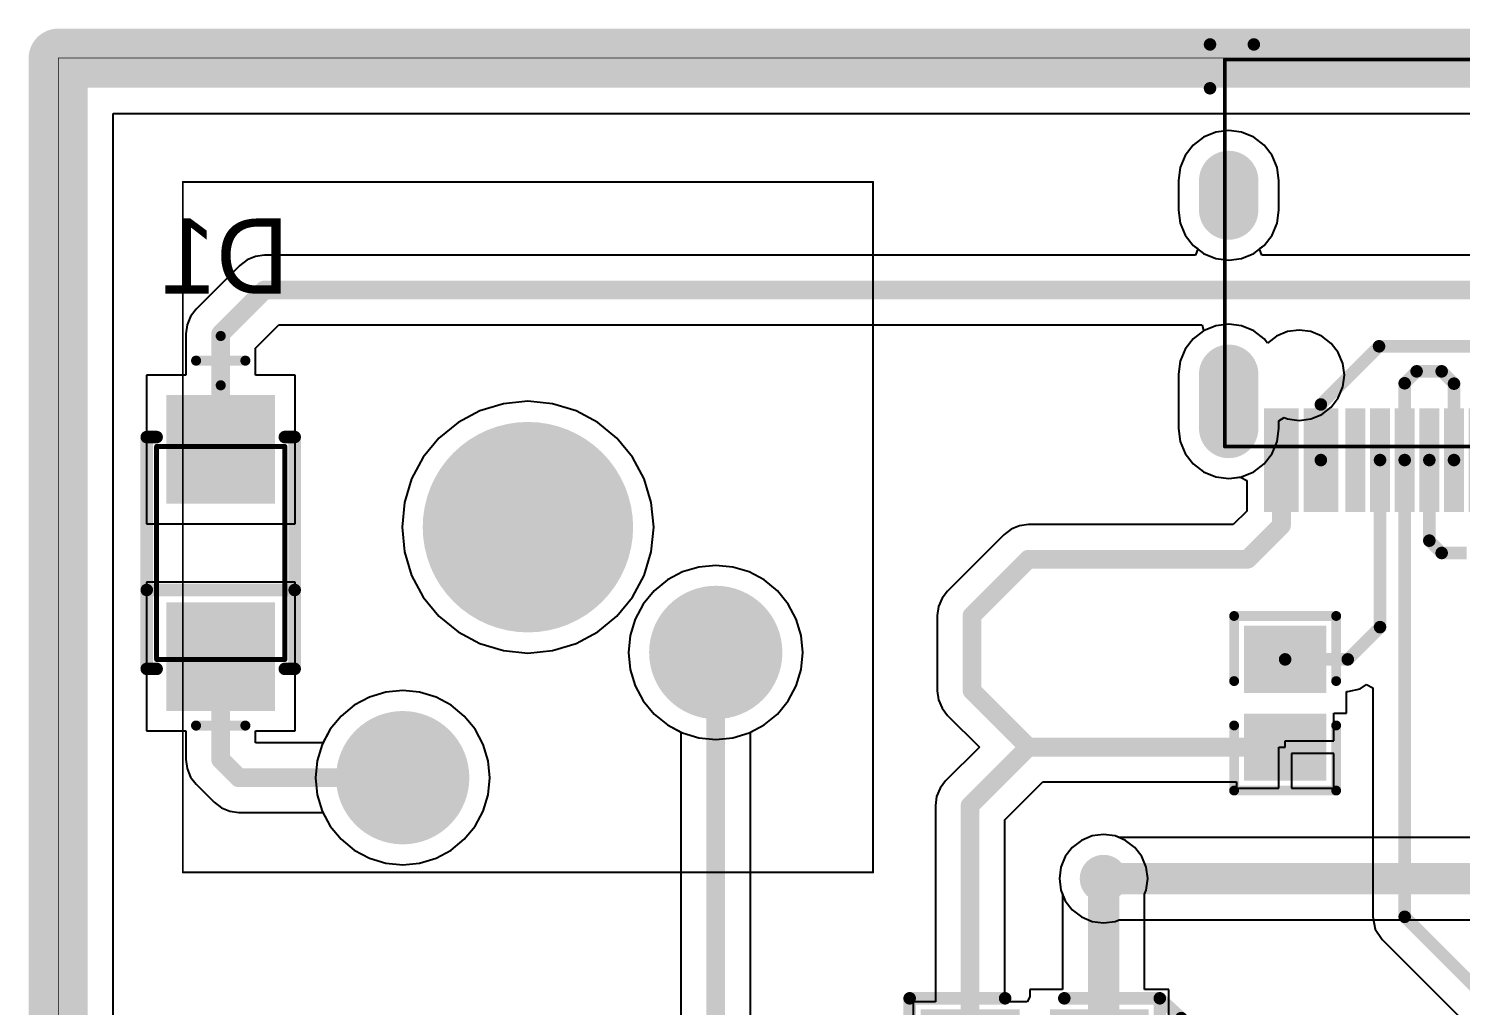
# Model space of a CAD drawing. Header units: millimetres. Extents: x 25 to 374, y 23 to 150.
# Drawn here: x 24.9 to 53.93, y 130.09 to 149.9 of the extents above; entities that cross this region are included whole.
import ezdxf

# ---------------------------------------------------------------- set-up
doc = ezdxf.new("R2010")
doc.units = ezdxf.units.MM
for name, color, linetype in [('BottomLayer', 5, 'Continuous'), ('BottomOverlay', 54, 'Continuous'), ('BottomPaste', 16, 'Continuous'), ('BottomSolder', 6, 'Continuous'), ('KeepOutLayer', 6, 'Continuous'), ('Mechanical1', 6, 'Continuous'), ('Mechanical13', 56, 'Continuous'), ('Mechanical15', 56, 'Continuous'), ('MultiLayer', 9, 'Continuous'), ('PadHoleLayer', 156, 'Continuous'), ('TopLayer', 1, 'Continuous'), ('TopSolder', 216, 'Continuous'), ('ViaHoleLayer', 16, 'Continuous')]:
    doc.layers.add(name, color=color, linetype=linetype)

# ---------------------------------------------------------------- blocks, each defined once
blk = doc.blocks.new('0805_R_B_5')
at = {"layer": 'BottomLayer'}
for points in [[(-1.47, -0.735), (-0.31, -0.735), (-1.47, 0.735), (-0.31, 0.735)], [(0.31, -0.735), (1.47, -0.735), (0.31, 0.735), (1.47, 0.735)]]:
    blk.add_solid(points, dxfattribs=at)
at = {"layer": 'BottomOverlay', "const_width": 0.2}
for points in [[(-1.77, 1.035), (-1.77, -1.035)], [(-1.77, 1.035), (-0.45, 1.035)], [(0.45, 1.035), (1.77, 1.035)], [(1.77, 1.035), (1.77, -1.035)], [(-1.77, -1.035), (-0.45, -1.035)], [(0.45, -1.035), (1.77, -1.035)]]:
    blk.add_lwpolyline(points, dxfattribs=at)
at = {"layer": 'BottomOverlay', "const_width": 0.1}
for points in [[(-1.82, 1.035, 1), (-1.72, 1.035, 1)], [(-1.82, 1.035, 1), (-1.72, 1.035, 1)], [(-0.5, 1.035, 1), (-0.4, 1.035, 1)], [(0.4, 1.035, 1), (0.5, 1.035, 1)], [(1.72, 1.035, 1), (1.82, 1.035, 1)], [(1.72, 1.035, 1), (1.82, 1.035, 1)], [(-1.82, -1.035, 1), (-1.72, -1.035, 1)], [(-1.82, -1.035, 1), (-1.72, -1.035, 1)], [(-0.5, -1.035, 1), (-0.4, -1.035, 1)], [(0.4, -1.035, 1), (0.5, -1.035, 1)], [(1.72, -1.035, 1), (1.82, -1.035, 1)], [(1.72, -1.035, 1), (1.82, -1.035, 1)]]:
    blk.add_lwpolyline(points, format="xyb", close=True, dxfattribs=at)
at = {"layer": 'BottomPaste'}
for points in [[(-1.47, -0.735), (-0.31, -0.735), (-1.47, 0.735), (-0.31, 0.735)], [(0.31, -0.735), (1.47, -0.735), (0.31, 0.735), (1.47, 0.735)]]:
    blk.add_solid(points, dxfattribs=at)
at = {"layer": 'BottomSolder'}
for points in [[(-1.572, -0.837), (-0.208, -0.837), (-1.572, 0.837), (-0.208, 0.837)], [(0.208, -0.837), (1.572, -0.837), (0.208, 0.837), (1.572, 0.837)]]:
    blk.add_solid(points, dxfattribs=at)
blk = doc.blocks.new('USB_T____C_16P___B_14')
at = {"layer": 'BottomLayer', "const_width": 1}
for points in [[(-4.32, 5.395), (-4.32, 4.795)], [(4.32, 5.395), (4.32, 4.795)], [(-4.32, 1.465), (-4.32, 0.365)], [(4.32, 1.465), (4.32, 0.365)]]:
    blk.add_lwpolyline(points, dxfattribs=at)
at = {"layer": 'BottomLayer', "const_width": 0.5}
for points in [[(-4.57, 5.395, 1), (-4.07, 5.395, 1)], [(4.07, 5.395, 1), (4.57, 5.395, 1)], [(-4.57, 4.795, 1), (-4.07, 4.795, 1)], [(4.07, 4.795, 1), (4.57, 4.795, 1)], [(-4.57, 1.465, 1), (-4.07, 1.465, 1)], [(4.07, 1.465, 1), (4.57, 1.465, 1)], [(-4.57, 0.365, 1), (-4.07, 0.365, 1)], [(4.07, 0.365, 1), (4.57, 0.365, 1)]]:
    blk.add_lwpolyline(points, format="xyb", close=True, dxfattribs=at)
at = {"layer": 'BottomLayer'}
for points in [[(-3.55, -1.275), (-2.95, -1.275), (-3.55, 0.725), (-2.95, 0.725)], [(-2.75, -1.275), (-2.15, -1.275), (-2.75, 0.725), (-2.15, 0.725)], [(-1.9, -1.275), (-1.6, -1.275), (-1.9, 0.725), (-1.6, 0.725)], [(-1.4, -1.275), (-1.1, -1.275), (-1.4, 0.725), (-1.1, 0.725)], [(-0.9, -1.275), (-0.6, -1.275), (-0.9, 0.725), (-0.6, 0.725)], [(-0.4, -1.275), (-0.1, -1.275), (-0.4, 0.725), (-0.1, 0.725)], [(0.1, -1.275), (0.4, -1.275), (0.1, 0.725), (0.4, 0.725)], [(0.6, -1.275), (0.9, -1.275), (0.6, 0.725), (0.9, 0.725)], [(1.1, -1.275), (1.4, -1.275), (1.1, 0.725), (1.4, 0.725)], [(1.6, -1.275), (1.9, -1.275), (1.6, 0.725), (1.9, 0.725)], [(2.15, -1.275), (2.75, -1.275), (2.15, 0.725), (2.75, 0.725)], [(2.95, -1.275), (3.55, -1.275), (2.95, 0.725), (3.55, 0.725)]]:
    blk.add_solid(points, dxfattribs=at)
at = {"layer": 'BottomOverlay', "const_width": 0.254}
for points in [[(-4.699, 8.153), (-3.81, 8.153)], [(-4.699, 7.264), (-4.699, 8.153)], [(3.81, 8.153), (4.699, 8.153)], [(4.699, 7.264), (4.699, 8.153)]]:
    blk.add_lwpolyline(points, dxfattribs=at)
at = {"layer": 'BottomOverlay', "const_width": 0.127}
for points in [[(-4.762, 8.153, 1), (-4.636, 8.153, 1)], [(-4.762, 8.153, 1), (-4.636, 8.153, 1)], [(-3.873, 8.153, 1), (-3.747, 8.153, 1)], [(3.747, 8.153, 1), (3.873, 8.153, 1)], [(4.636, 8.153, 1), (4.762, 8.153, 1)], [(4.636, 8.153, 1), (4.762, 8.153, 1)], [(-4.762, 7.264, 1), (-4.636, 7.264, 1)], [(4.636, 7.264, 1), (4.762, 7.264, 1)]]:
    blk.add_lwpolyline(points, format="xyb", close=True, dxfattribs=at)
at = {"layer": 'BottomPaste'}
for points in [[(-3.55, -1.275), (-2.95, -1.275), (-3.55, 0.725), (-2.95, 0.725)], [(-2.75, -1.275), (-2.15, -1.275), (-2.75, 0.725), (-2.15, 0.725)], [(-1.9, -1.275), (-1.6, -1.275), (-1.9, 0.725), (-1.6, 0.725)], [(-1.4, -1.275), (-1.1, -1.275), (-1.4, 0.725), (-1.1, 0.725)], [(-0.9, -1.275), (-0.6, -1.275), (-0.9, 0.725), (-0.6, 0.725)], [(-0.4, -1.275), (-0.1, -1.275), (-0.4, 0.725), (-0.1, 0.725)], [(0.1, -1.275), (0.4, -1.275), (0.1, 0.725), (0.4, 0.725)], [(0.6, -1.275), (0.9, -1.275), (0.6, 0.725), (0.9, 0.725)], [(1.1, -1.275), (1.4, -1.275), (1.1, 0.725), (1.4, 0.725)], [(1.6, -1.275), (1.9, -1.275), (1.6, 0.725), (1.9, 0.725)], [(2.15, -1.275), (2.75, -1.275), (2.15, 0.725), (2.75, 0.725)], [(2.95, -1.275), (3.55, -1.275), (2.95, 0.725), (3.55, 0.725)]]:
    blk.add_solid(points, dxfattribs=at)
at = {"layer": 'BottomSolder', "const_width": 1.203}
for points in [[(-4.32, 5.395), (-4.32, 4.795)], [(4.32, 5.395), (4.32, 4.795)], [(-4.32, 1.465), (-4.32, 0.365)], [(4.32, 1.465), (4.32, 0.365)]]:
    blk.add_lwpolyline(points, dxfattribs=at)
at = {"layer": 'BottomSolder', "const_width": 0.602}
for points in [[(-4.621, 5.395, 1), (-4.019, 5.395, 1)], [(4.019, 5.395, 1), (4.621, 5.395, 1)], [(-4.621, 4.795, 1), (-4.019, 4.795, 1)], [(4.019, 4.795, 1), (4.621, 4.795, 1)], [(-4.621, 1.465, 1), (-4.019, 1.465, 1)], [(4.019, 1.465, 1), (4.621, 1.465, 1)], [(-4.621, 0.365, 1), (-4.019, 0.365, 1)], [(4.019, 0.365, 1), (4.621, 0.365, 1)]]:
    blk.add_lwpolyline(points, format="xyb", close=True, dxfattribs=at)
at = {"layer": 'BottomSolder'}
for points in [[(-3.601, -1.326), (-2.899, -1.326), (-3.601, 0.776), (-2.899, 0.776)], [(-2.801, -1.326), (-2.099, -1.326), (-2.801, 0.776), (-2.099, 0.776)], [(-1.951, -1.326), (-1.549, -1.326), (-1.951, 0.776), (-1.549, 0.776)], [(-1.451, -1.326), (-1.049, -1.326), (-1.451, 0.776), (-1.049, 0.776)], [(-0.951, -1.326), (-0.549, -1.326), (-0.951, 0.776), (-0.549, 0.776)], [(-0.451, -1.326), (-0.049, -1.326), (-0.451, 0.776), (-0.049, 0.776)], [(0.049, -1.326), (0.451, -1.326), (0.049, 0.776), (0.451, 0.776)], [(0.549, -1.326), (0.951, -1.326), (0.549, 0.776), (0.951, 0.776)], [(1.049, -1.326), (1.451, -1.326), (1.049, 0.776), (1.451, 0.776)], [(1.549, -1.326), (1.951, -1.326), (1.549, 0.776), (1.951, 0.776)], [(2.099, -1.326), (2.801, -1.326), (2.099, 0.776), (2.801, 0.776)], [(2.899, -1.326), (3.601, -1.326), (2.899, 0.776), (3.601, 0.776)]]:
    blk.add_solid(points, dxfattribs=at)
at = {"layer": 'Mechanical1', "const_width": 0.0762}
for points in [[(-4.4, 7.846), (4.4, 7.846)], [(-4.4, 0), (-4.4, 7.846)], [(4.4, 0), (4.4, 7.846)], [(-4.4, 0), (4.4, 0)]]:
    blk.add_lwpolyline(points, dxfattribs=at)
at = {"layer": 'Mechanical1', "const_width": 0.0381}
for points in [[(-4.419, 7.846, 1), (-4.381, 7.846, 1)], [(-4.419, 7.846, 1), (-4.381, 7.846, 1)], [(4.381, 7.846, 1), (4.419, 7.846, 1)], [(4.381, 7.846, 1), (4.419, 7.846, 1)], [(-4.419, 0, 1), (-4.381, 0, 1)], [(-4.419, 0, 1), (-4.381, 0, 1)], [(4.381, 0, 1), (4.419, 0, 1)], [(4.381, 0, 1), (4.419, 0, 1)]]:
    blk.add_lwpolyline(points, format="xyb", close=True, dxfattribs=at)
at = {"layer": 'MultiLayer', "const_width": 1}
for points in [[(-4.32, 5.395), (-4.32, 4.795)], [(4.32, 5.395), (4.32, 4.795)], [(-4.32, 1.465), (-4.32, 0.365)], [(4.32, 1.465), (4.32, 0.365)]]:
    blk.add_lwpolyline(points, dxfattribs=at)
at = {"layer": 'MultiLayer', "const_width": 0.5}
for points in [[(-4.57, 5.395, 1), (-4.07, 5.395, 1)], [(4.07, 5.395, 1), (4.57, 5.395, 1)], [(-4.57, 4.795, 1), (-4.07, 4.795, 1)], [(4.07, 4.795, 1), (4.57, 4.795, 1)], [(-4.57, 1.465, 1), (-4.07, 1.465, 1)], [(4.07, 1.465, 1), (4.57, 1.465, 1)], [(-4.57, 0.365, 1), (-4.07, 0.365, 1)], [(4.07, 0.365, 1), (4.57, 0.365, 1)]]:
    blk.add_lwpolyline(points, format="xyb", close=True, dxfattribs=at)
at = {"layer": 'PadHoleLayer', "const_width": 0.15}
for points in [[(-4.095, 5.32), (-4.095, 4.87, -1), (-4.545, 4.87), (-4.545, 5.32, -1)], [(4.545, 5.32), (4.545, 4.87, -1), (4.095, 4.87), (4.095, 5.32, -1)], [(-4.095, 1.39), (-4.095, 0.44, -1), (-4.545, 0.44), (-4.545, 1.39, -1)], [(4.545, 1.39), (4.545, 0.44, -1), (4.095, 0.44), (4.095, 1.39, -1)]]:
    blk.add_lwpolyline(points, format="xyb", close=True, dxfattribs=at)
at = {"layer": 'TopLayer', "const_width": 1}
for points in [[(-4.32, 5.395), (-4.32, 4.795)], [(4.32, 5.395), (4.32, 4.795)], [(-4.32, 1.465), (-4.32, 0.365)], [(4.32, 1.465), (4.32, 0.365)]]:
    blk.add_lwpolyline(points, dxfattribs=at)
at = {"layer": 'TopLayer', "const_width": 0.5}
for points in [[(-4.57, 5.395, 1), (-4.07, 5.395, 1)], [(4.07, 5.395, 1), (4.57, 5.395, 1)], [(-4.57, 4.795, 1), (-4.07, 4.795, 1)], [(4.07, 4.795, 1), (4.57, 4.795, 1)], [(-4.57, 1.465, 1), (-4.07, 1.465, 1)], [(4.07, 1.465, 1), (4.57, 1.465, 1)], [(-4.57, 0.365, 1), (-4.07, 0.365, 1)], [(4.07, 0.365, 1), (4.57, 0.365, 1)]]:
    blk.add_lwpolyline(points, format="xyb", close=True, dxfattribs=at)
at = {"layer": 'TopSolder', "const_width": 1.203}
for points in [[(-4.32, 5.395), (-4.32, 4.795)], [(4.32, 5.395), (4.32, 4.795)], [(-4.32, 1.465), (-4.32, 0.365)], [(4.32, 1.465), (4.32, 0.365)]]:
    blk.add_lwpolyline(points, dxfattribs=at)
at = {"layer": 'TopSolder', "const_width": 0.602}
for points in [[(-4.621, 5.395, 1), (-4.019, 5.395, 1)], [(4.019, 5.395, 1), (4.621, 5.395, 1)], [(-4.621, 4.795, 1), (-4.019, 4.795, 1)], [(4.019, 4.795, 1), (4.621, 4.795, 1)], [(-4.621, 1.465, 1), (-4.019, 1.465, 1)], [(4.019, 1.465, 1), (4.621, 1.465, 1)], [(-4.621, 0.365, 1), (-4.019, 0.365, 1)], [(4.019, 0.365, 1), (4.621, 0.365, 1)]]:
    blk.add_lwpolyline(points, format="xyb", close=True, dxfattribs=at)
blk = doc.blocks.new('CASE_A_3216_B_28')
at = {"layer": 'BottomLayer'}
for points in [[(-0.41, 0.675), (-2.21, 0.675), (-0.41, -0.675), (-2.21, -0.675)], [(2.21, 0.675), (0.41, 0.675), (2.21, -0.675), (0.41, -0.675)]]:
    blk.add_solid(points, dxfattribs=at)
at = {"layer": 'BottomOverlay', "const_width": 0.254}
for points in [[(-2.537, -1.002), (-2.537, 1.002)], [(-2.537, 1.002), (-0.6, 1.002)], [(0.6, 1.002), (2.537, 1.002)], [(2.537, -1.002), (2.537, 1.002)], [(2.537, 1.002), (2.973, 0.6)], [(2.973, -0.6), (2.973, 0.6)], [(2.537, -1.002), (2.973, -0.6)], [(-2.537, -1.002), (-0.6, -1.002)], [(0.6, -1.002), (2.537, -1.002)]]:
    blk.add_lwpolyline(points, dxfattribs=at)
at = {"layer": 'BottomOverlay', "const_width": 0.127}
for points in [[(-2.6, 1.002, 1), (-2.473, 1.002, 1)], [(-2.6, 1.002, 1), (-2.473, 1.002, 1)], [(-0.663, 1.002, 1), (-0.536, 1.002, 1)], [(0.537, 1.002, 1), (0.664, 1.002, 1)], [(2.474, 1.002, 1), (2.601, 1.002, 1)], [(2.474, 1.002, 1), (2.601, 1.002, 1)], [(2.474, 1.002, 1), (2.601, 1.002, 1)], [(2.91, 0.6, 1), (3.037, 0.6, 1)], [(2.91, 0.6, 1), (3.037, 0.6, 1)], [(2.91, -0.6, 1), (3.037, -0.6, 1)], [(2.91, -0.6, 1), (3.037, -0.6, 1)], [(-2.6, -1.002, 1), (-2.473, -1.002, 1)], [(-2.6, -1.002, 1), (-2.473, -1.002, 1)], [(-0.663, -1.002, 1), (-0.536, -1.002, 1)], [(0.537, -1.002, 1), (0.664, -1.002, 1)], [(2.474, -1.002, 1), (2.601, -1.002, 1)], [(2.474, -1.002, 1), (2.601, -1.002, 1)], [(2.474, -1.002, 1), (2.601, -1.002, 1)]]:
    blk.add_lwpolyline(points, format="xyb", close=True, dxfattribs=at)
at = {"layer": 'BottomPaste'}
for points in [[(-0.41, 0.675), (-2.21, 0.675), (-0.41, -0.675), (-2.21, -0.675)], [(2.21, 0.675), (0.41, 0.675), (2.21, -0.675), (0.41, -0.675)]]:
    blk.add_solid(points, dxfattribs=at)
at = {"layer": 'BottomSolder'}
for points in [[(-0.308, 0.777), (-2.312, 0.777), (-0.308, -0.777), (-2.312, -0.777)], [(2.312, 0.777), (0.308, 0.777), (2.312, -0.777), (0.308, -0.777)]]:
    blk.add_solid(points, dxfattribs=at)
at = {"layer": 'Mechanical15', "const_width": 0.203}
for points in [[(-3, -0.5), (-3, 0.5)], [(4, -0.5), (4, 0.5)], [(3.5, 0), (4.5, 0)]]:
    blk.add_lwpolyline(points, dxfattribs=at)
at = {"layer": 'Mechanical15', "const_width": 0.102}
for points in [[(-3.051, 0.5, 1), (-2.949, 0.5, 1)], [(3.949, 0.5, 1), (4.051, 0.5, 1)], [(3.449, 0, 1), (3.551, 0, 1)], [(4.449, 0, 1), (4.551, 0, 1)], [(-3.051, -0.5, 1), (-2.949, -0.5, 1)], [(3.949, -0.5, 1), (4.051, -0.5, 1)]]:
    blk.add_lwpolyline(points, format="xyb", close=True, dxfattribs=at)
blk = doc.blocks.new('SMA_DO_214AC__S1_B_29')
at = {"layer": 'BottomLayer'}
for points in [[(-1.1, -1), (-1.1, 1), (-3.1, -1), (-3.1, 1)], [(3.1, -1), (3.1, 1), (1.1, -1), (1.1, 1)]]:
    blk.add_solid(points, dxfattribs=at)
at = {"layer": 'BottomOverlay', "const_width": 0.254}
for points in [[(-2.35, 1.5), (-2.35, 1.3)], [(-2.35, 1.5), (2.35, 1.5)], [(-0.75, 1.5), (-0.75, -1.5)], [(2.35, 1.5), (2.35, 1.3)], [(-2.35, -1.3), (-2.35, -1.5)], [(-2.35, -1.5), (2.35, -1.5)], [(2.35, -1.3), (2.35, -1.5)]]:
    blk.add_lwpolyline(points, dxfattribs=at)
at = {"layer": 'BottomOverlay', "const_width": 0.127}
for points in [[(-2.414, 1.5, 1), (-2.287, 1.5, 1)], [(-2.414, 1.5, 1), (-2.287, 1.5, 1)], [(-0.814, 1.5, 1), (-0.687, 1.5, 1)], [(2.287, 1.5, 1), (2.414, 1.5, 1)], [(2.287, 1.5, 1), (2.414, 1.5, 1)], [(-2.414, 1.3, 1), (-2.287, 1.3, 1)], [(2.287, 1.3, 1), (2.414, 1.3, 1)], [(-2.414, -1.3, 1), (-2.287, -1.3, 1)], [(-2.414, -1.5, 1), (-2.287, -1.5, 1)], [(-2.414, -1.5, 1), (-2.287, -1.5, 1)], [(-0.814, -1.5, 1), (-0.687, -1.5, 1)], [(2.287, -1.3, 1), (2.414, -1.3, 1)], [(2.287, -1.5, 1), (2.414, -1.5, 1)], [(2.287, -1.5, 1), (2.414, -1.5, 1)]]:
    blk.add_lwpolyline(points, format="xyb", close=True, dxfattribs=at)
at = {"layer": 'BottomPaste'}
for points in [[(-1.1, -1), (-1.1, 1), (-3.1, -1), (-3.1, 1)], [(3.1, -1), (3.1, 1), (1.1, -1), (1.1, 1)]]:
    blk.add_solid(points, dxfattribs=at)
at = {"layer": 'BottomSolder'}
for points in [[(-0.998, -1.102), (-0.998, 1.102), (-3.202, -1.102), (-3.202, 1.102)], [(3.202, -1.102), (3.202, 1.102), (0.998, -1.102), (0.998, 1.102)]]:
    blk.add_solid(points, dxfattribs=at)
at = {"layer": 'Mechanical13', "const_width": 0.1}
for points in [[(-2.16, 1.3), (2.16, 1.3)], [(-2.16, 1.3), (-2.16, -1.3)], [(2.16, 1.3), (2.16, -1.3)], [(-2.16, -1.3), (2.16, -1.3)]]:
    blk.add_lwpolyline(points, dxfattribs=at)
at = {"layer": 'Mechanical13', "const_width": 0.05}
for points in [[(-2.185, 1.3, 1), (-2.135, 1.3, 1)], [(-2.185, 1.3, 1), (-2.135, 1.3, 1)], [(2.135, 1.3, 1), (2.185, 1.3, 1)], [(2.135, 1.3, 1), (2.185, 1.3, 1)], [(-2.185, -1.3, 1), (-2.135, -1.3, 1)], [(-2.185, -1.3, 1), (-2.135, -1.3, 1)], [(2.135, -1.3, 1), (2.185, -1.3, 1)], [(2.135, -1.3, 1), (2.185, -1.3, 1)]]:
    blk.add_lwpolyline(points, format="xyb", close=True, dxfattribs=at)
at = {"layer": 'Mechanical15', "const_width": 0.203}
for points in [[(-3.5, 0.5), (-3.5, -0.5)], [(3.9, 0.5), (3.9, -0.5)], [(3.4, 0), (4.4, 0)]]:
    blk.add_lwpolyline(points, dxfattribs=at)
at = {"layer": 'Mechanical15', "const_width": 0.102}
for points in [[(-3.551, 0.5, 1), (-3.449, 0.5, 1)], [(3.849, 0.5, 1), (3.951, 0.5, 1)], [(3.349, 0, 1), (3.451, 0, 1)], [(4.349, 0, 1), (4.451, 0, 1)], [(-3.551, -0.5, 1), (-3.449, -0.5, 1)], [(3.849, -0.5, 1), (3.951, -0.5, 1)]]:
    blk.add_lwpolyline(points, format="xyb", close=True, dxfattribs=at)
blk = doc.blocks.new('MX_SW_3_121')
at = {"layer": 'BottomLayer'}
for points, const_width in [([(-1.016, 0, 1), (1.016, 0, 1)], 2.032), ([(3.185, -2.54, 1), (4.435, -2.54, 1)], 1.25), ([(-3.165, -5.08, 1), (-1.915, -5.08, 1)], 1.25)]:
    blk.add_lwpolyline(points, format="xyb", close=True, dxfattribs=dict(at, const_width=const_width))
at = {"layer": 'BottomSolder'}
for points, const_width in [([(-1.067, 0, 1), (1.067, 0, 1)], 2.134), ([(3.134, -2.54, 1), (4.486, -2.54, 1)], 1.352), ([(-3.216, -5.08, 1), (-1.864, -5.08, 1)], 1.352)]:
    blk.add_lwpolyline(points, format="xyb", close=True, dxfattribs=dict(at, const_width=const_width))
at = {"layer": 'Mechanical1', "const_width": 0.0381}
for points in [[(-7, -7), (-7, 7)], [(-7, 7), (7, 7)], [(7, -7), (7, 7)], [(-7, -7), (7, -7)]]:
    blk.add_lwpolyline(points, dxfattribs=at)
at = {"layer": 'Mechanical1', "const_width": 0.0191}
for points in [[(-7.01, 7, 1), (-6.99, 7, 1)], [(-7.01, 7, 1), (-6.99, 7, 1)], [(6.99, 7, 1), (7.01, 7, 1)], [(6.99, 7, 1), (7.01, 7, 1)], [(-7.01, -7, 1), (-6.99, -7, 1)], [(-7.01, -7, 1), (-6.99, -7, 1)], [(6.99, -7, 1), (7.01, -7, 1)], [(6.99, -7, 1), (7.01, -7, 1)]]:
    blk.add_lwpolyline(points, format="xyb", close=True, dxfattribs=at)
at = {"layer": 'MultiLayer'}
for points, const_width in [([(-1.016, 0, 1), (1.016, 0, 1)], 2.032), ([(3.185, -2.54, 1), (4.435, -2.54, 1)], 1.25), ([(-3.165, -5.08, 1), (-1.915, -5.08, 1)], 1.25)]:
    blk.add_lwpolyline(points, format="xyb", close=True, dxfattribs=dict(at, const_width=const_width))
at = {"layer": 'PadHoleLayer'}
for points, const_width in [([(-1.016, 0, 1), (1.016, 0, 1)], 2.032), ([(3.435, -2.54, 1), (4.185, -2.54, 1)], 0.75), ([(-2.915, -5.08, 1), (-2.165, -5.08, 1)], 0.75)]:
    blk.add_lwpolyline(points, format="xyb", close=True, dxfattribs=dict(at, const_width=const_width))
at = {"layer": 'TopLayer'}
for points, const_width in [([(-1.016, 0, 1), (1.016, 0, 1)], 2.032), ([(3.185, -2.54, 1), (4.435, -2.54, 1)], 1.25), ([(-3.165, -5.08, 1), (-1.915, -5.08, 1)], 1.25)]:
    blk.add_lwpolyline(points, format="xyb", close=True, dxfattribs=dict(at, const_width=const_width))
at = {"layer": 'TopSolder'}
for points, const_width in [([(-1.067, 0, 1), (1.067, 0, 1)], 2.134), ([(3.134, -2.54, 1), (4.486, -2.54, 1)], 1.352), ([(-3.216, -5.08, 1), (-1.864, -5.08, 1)], 1.352)]:
    blk.add_lwpolyline(points, format="xyb", close=True, dxfattribs=dict(at, const_width=const_width))

msp = doc.modelspace()

# ---------------------------------------------------------------- linework, layer by layer
at = {"layer": 'BottomLayer'}
for p, q in [((26.613, 107.832), (26.613, 148.181)), ((26.613, 148.181), (372.04, 148.181)), ((49.236, 147.836), (48.973, 147.802)), ((49.499, 147.802), (49.236, 147.836)), ((48.517, 147.539), (48.355, 147.328)), ((48.728, 147.7), (48.517, 147.539)), ((48.973, 147.802), (48.728, 147.7)), ((49.744, 147.7), (49.499, 147.802)), ((49.955, 147.539), (49.744, 147.7)), ((50.116, 147.328), (49.955, 147.539)), ((48.355, 147.328), (48.254, 147.083)), ((50.218, 147.083), (50.116, 147.328)), ((48.254, 147.083), (48.219, 146.82)), ((50.253, 146.82), (50.218, 147.083)), ((48.219, 146.82), (48.219, 146.22)), ((50.253, 146.22), (50.253, 146.82)), ((48.219, 146.22), (48.254, 145.957)), ((50.218, 145.957), (50.253, 146.22)), ((48.254, 145.957), (48.355, 145.711)), ((50.116, 145.711), (50.218, 145.957)), ((48.355, 145.711), (48.517, 145.501)), ((48.517, 145.501), (48.608, 145.431)), ((49.864, 145.431), (49.955, 145.501)), ((49.955, 145.501), (50.116, 145.711)), ((29.328, 145.21), (29.182, 145.098)), ((29.498, 145.28), (29.328, 145.21)), ((29.68, 145.304), (29.498, 145.28)), ((48.565, 145.304), (29.68, 145.304)), ((48.608, 145.431), (48.565, 145.304)), ((49.907, 145.304), (49.864, 145.431)), ((57.205, 145.304), (49.907, 145.304)), ((29.182, 145.098), (28.293, 144.209)), ((28.181, 144.063), (28.11, 143.893)), ((28.293, 144.209), (28.181, 144.063)), ((28.11, 143.893), (28.086, 143.711)), ((29.495, 143.419), (29.972, 143.895)), ((29.972, 143.895), (48.697, 143.895)), ((48.725, 143.768), (48.517, 143.609)), ((48.697, 143.895), (48.726, 143.777)), ((48.726, 143.777), (48.725, 143.768)), ((28.086, 143.711), (28.086, 142.874)), ((48.517, 143.609), (48.355, 143.398)), ((29.495, 142.874), (29.495, 143.419)), ((48.355, 143.398), (48.254, 143.153)), ((48.254, 143.153), (48.219, 142.89)), ((48.219, 142.89), (48.219, 141.79)), ((28.086, 142.874), (27.283, 142.874)), ((27.283, 142.874), (27.283, 139.858)), ((30.299, 142.874), (29.495, 142.874)), ((30.299, 139.858), (30.299, 142.874)), ((35.022, 142.341), (34.524, 142.292)), ((35.519, 142.292), (35.022, 142.341)), ((34.045, 142.147), (33.604, 141.911)), ((34.524, 142.292), (34.045, 142.147)), ((35.998, 142.147), (35.519, 142.292)), ((36.439, 141.911), (35.998, 142.147)), ((33.604, 141.911), (33.217, 141.594)), ((36.826, 141.594), (36.439, 141.911)), ((48.219, 141.79), (48.254, 141.527)), ((33.217, 141.594), (32.899, 141.207)), ((37.144, 141.207), (36.826, 141.594)), ((48.254, 141.527), (48.355, 141.281)), ((32.899, 141.207), (32.664, 140.766)), ((37.38, 140.766), (37.144, 141.207)), ((48.355, 141.281), (48.517, 141.071)), ((48.517, 141.071), (48.728, 140.909)), ((48.728, 140.909), (48.973, 140.808)), ((32.664, 140.766), (32.518, 140.287)), ((37.525, 140.287), (37.38, 140.766)), ((48.973, 140.808), (49.236, 140.773)), ((49.236, 140.773), (49.474, 140.804)), ((49.474, 140.804), (49.601, 140.736)), ((49.601, 140.736), (49.601, 140.117)), ((32.518, 140.287), (32.469, 139.789)), ((37.574, 139.789), (37.525, 140.287)), ((49.601, 140.117), (49.327, 139.843)), ((27.283, 139.858), (30.299, 139.858)), ((32.469, 139.789), (32.518, 139.291)), ((37.525, 139.291), (37.574, 139.789)), ((44.822, 139.749), (44.676, 139.637)), ((44.992, 139.819), (44.822, 139.749)), ((45.174, 139.843), (44.992, 139.819)), ((49.327, 139.843), (45.174, 139.843)), ((44.676, 139.637), (43.533, 138.494)), ((32.518, 139.291), (32.664, 138.812)), ((37.38, 138.812), (37.525, 139.291)), ((32.664, 138.812), (32.899, 138.371)), ((37.144, 138.371), (37.38, 138.812)), ((38.156, 138.881), (37.85, 138.718)), ((38.487, 138.981), (38.156, 138.881)), ((38.832, 139.015), (38.487, 138.981)), ((39.176, 138.981), (38.832, 139.015)), ((39.508, 138.881), (39.176, 138.981)), ((39.813, 138.718), (39.508, 138.881)), ((30.299, 138.674), (27.283, 138.674)), ((27.283, 138.674), (27.283, 135.658)), ((30.299, 135.658), (30.299, 138.674)), ((37.85, 138.718), (37.582, 138.498)), ((40.081, 138.498), (39.813, 138.718)), ((32.899, 138.371), (33.217, 137.984)), ((36.826, 137.984), (37.144, 138.371)), ((37.363, 138.23), (37.199, 137.925)), ((37.582, 138.498), (37.363, 138.23)), ((40.3, 138.23), (40.081, 138.498)), ((40.464, 137.925), (40.3, 138.23)), ((43.421, 138.348), (43.35, 138.178)), ((43.533, 138.494), (43.421, 138.348)), ((33.217, 137.984), (33.604, 137.667)), ((36.439, 137.667), (36.826, 137.984)), ((43.35, 138.178), (43.326, 137.996)), ((43.326, 137.996), (43.326, 136.472)), ((33.604, 137.667), (34.045, 137.431)), ((35.998, 137.431), (36.439, 137.667)), ((37.199, 137.925), (37.099, 137.594)), ((40.564, 137.594), (40.464, 137.925)), ((34.045, 137.431), (34.524, 137.286)), ((35.519, 137.286), (35.998, 137.431)), ((37.099, 137.594), (37.065, 137.249)), ((40.598, 137.249), (40.564, 137.594)), ((34.524, 137.286), (35.022, 137.237)), ((35.022, 137.237), (35.519, 137.286)), ((37.065, 137.249), (37.099, 136.904)), ((40.564, 136.904), (40.598, 137.249)), ((37.099, 136.904), (37.199, 136.573)), ((40.464, 136.573), (40.564, 136.904)), ((37.199, 136.573), (37.363, 136.267)), ((40.3, 136.267), (40.464, 136.573)), ((51.652, 136.46), (51.9, 136.51)), ((51.9, 136.51), (52.031, 136.598)), ((52.031, 136.598), (52.158, 136.53)), ((52.158, 136.53), (52.158, 131.888)), ((31.806, 136.341), (31.5, 136.178)), ((32.137, 136.441), (31.806, 136.341)), ((32.482, 136.475), (32.137, 136.441)), ((32.826, 136.441), (32.482, 136.475)), ((33.158, 136.341), (32.826, 136.441)), ((33.463, 136.178), (33.158, 136.341)), ((37.363, 136.267), (37.582, 136)), ((40.081, 136), (40.3, 136.267)), ((43.326, 136.472), (43.35, 136.289)), ((43.35, 136.289), (43.421, 136.119)), ((51.624, 136.02), (51.624, 136.46)), ((51.624, 136.46), (51.652, 136.46)), ((31.232, 135.958), (31.013, 135.69)), ((31.5, 136.178), (31.232, 135.958)), ((33.731, 135.958), (33.463, 136.178)), ((33.95, 135.69), (33.731, 135.958)), ((37.582, 136), (37.85, 135.78)), ((39.813, 135.78), (40.081, 136)), ((43.421, 136.119), (43.533, 135.973)), ((43.533, 135.973), (44.179, 135.328)), ((51.37, 135.455), (51.37, 136.02)), ((51.37, 136.02), (51.624, 136.02)), ((27.283, 135.658), (28.086, 135.658)), ((28.086, 135.658), (28.086, 135.075)), ((29.495, 135.413), (29.495, 135.658)), ((29.495, 135.658), (30.299, 135.658)), ((31.013, 135.69), (30.865, 135.413)), ((34.114, 135.385), (33.95, 135.69)), ((37.85, 135.78), (38.156, 135.617)), ((38.156, 135.617), (38.487, 135.516)), ((39.176, 135.516), (39.508, 135.617)), ((39.508, 135.617), (39.813, 135.78)), ((30.865, 135.413), (29.495, 135.413)), ((34.214, 135.054), (34.114, 135.385)), ((38.487, 135.516), (38.832, 135.482)), ((38.832, 135.482), (39.176, 135.516)), ((44.179, 135.328), (43.493, 134.642)), ((50.254, 134.494), (50.254, 135.328)), ((50.254, 135.328), (50.381, 135.328)), ((50.381, 135.328), (50.381, 135.455)), ((50.381, 135.455), (51.37, 135.455)), ((28.086, 135.075), (28.11, 134.892)), ((34.248, 134.709), (34.214, 135.054)), ((51.37, 135.201), (50.508, 135.201)), ((50.508, 135.201), (50.508, 134.494)), ((51.37, 134.494), (51.37, 135.201)), ((28.11, 134.892), (28.181, 134.722)), ((28.181, 134.722), (28.293, 134.576)), ((28.293, 134.576), (28.658, 134.211)), ((34.214, 134.364), (34.248, 134.709)), ((43.381, 134.496), (43.31, 134.326)), ((43.493, 134.642), (43.381, 134.496)), ((44.695, 133.852), (45.467, 134.623)), ((45.467, 134.623), (49.392, 134.623)), ((49.392, 134.623), (49.392, 134.494)), ((49.392, 134.494), (50.254, 134.494)), ((50.508, 134.494), (51.37, 134.494)), ((28.658, 134.211), (28.804, 134.099)), ((34.114, 134.033), (34.214, 134.364)), ((43.31, 134.326), (43.286, 134.144)), ((28.804, 134.099), (28.974, 134.028)), ((28.974, 134.028), (29.157, 134.004)), ((29.157, 134.004), (30.865, 134.004)), ((30.865, 134.004), (31.013, 133.727)), ((33.95, 133.727), (34.114, 134.033)), ((43.286, 134.144), (43.286, 130.162)), ((31.013, 133.727), (31.232, 133.46)), ((33.731, 133.46), (33.95, 133.727)), ((44.695, 130.162), (44.695, 133.852)), ((31.232, 133.46), (31.5, 133.24)), ((33.463, 133.24), (33.731, 133.46)), ((46.064, 133.296), (45.921, 133.11)), ((46.25, 133.438), (46.064, 133.296)), ((46.466, 133.528), (46.25, 133.438)), ((46.698, 133.558), (46.466, 133.528)), ((46.93, 133.528), (46.698, 133.558)), ((47.146, 133.438), (46.93, 133.528)), ((47.332, 133.296), (47.146, 133.438)), ((47.474, 133.11), (47.332, 133.296)), ((31.5, 133.24), (31.806, 133.077)), ((31.806, 133.077), (32.137, 132.976)), ((32.826, 132.976), (33.158, 133.077)), ((33.158, 133.077), (33.463, 133.24)), ((45.921, 133.11), (45.832, 132.894)), ((47.564, 132.894), (47.474, 133.11)), ((32.137, 132.976), (32.482, 132.942)), ((32.482, 132.942), (32.826, 132.976)), ((45.832, 132.894), (45.801, 132.662)), ((47.595, 132.662), (47.564, 132.894)), ((45.801, 132.662), (45.832, 132.43)), ((45.832, 132.43), (45.865, 132.349)), ((47.531, 132.349), (47.564, 132.43)), ((47.564, 132.43), (47.595, 132.662)), ((45.865, 132.349), (45.865, 130.416)), ((47.531, 130.416), (47.531, 132.349)), ((52.158, 131.888), (52.208, 131.64)), ((52.208, 131.64), (52.348, 131.43)), ((52.348, 131.43), (54.622, 129.156)), ((45.865, 130.416), (45.203, 130.416)), ((45.203, 130.416), (45.203, 130.265)), ((48.019, 130.416), (47.531, 130.416)), ((48.019, 129.002), (48.019, 130.416)), ((43.286, 130.162), (42.837, 130.162)), ((42.837, 130.162), (42.837, 129.256)), ((45.076, 130.162), (44.695, 130.162)), ((45.145, 130.162), (45.076, 130.162)), ((45.203, 130.265), (45.145, 130.162))]:
    msp.add_line(p, q, dxfattribs=at)
for points, const_width in [([(28.791, 143.711), (29.68, 144.6)], 0.381), ([(29.68, 144.6), (63.648, 144.6)], 0.381), ([(28.791, 141.366), (28.791, 143.711)], 0.381), ([(51.106, 142.277), (52.286, 143.457)], 0.254), ([(52.286, 143.457), (54.826, 143.457)], 0.254), ([(52.806, 142.707), (53.048, 142.949)], 0.254), ([(53.048, 142.949), (53.556, 142.949)], 0.254), ([(53.556, 142.949), (53.806, 142.699)], 0.254), ([(52.806, 141.15), (52.806, 142.707)], 0.254), ([(53.806, 141.15), (53.806, 142.699)], 0.254), ([(51.106, 141.15), (51.106, 142.277)], 0.254), ([(50.306, 139.826), (50.306, 141.15)], 0.381), ([(52.306, 137.762), (52.306, 141.15)], 0.254), ([(52.806, 131.888), (52.806, 141.15)], 0.254), ([(53.306, 139.516), (53.306, 141.15)], 0.254), ([(49.619, 139.139), (50.306, 139.826)], 0.381), ([(53.306, 139.516), (53.556, 139.266)], 0.254), ([(53.556, 139.266), (54.064, 139.266)], 0.254), ([(44.031, 137.996), (45.174, 139.139)], 0.381), ([(45.174, 139.139), (49.619, 139.139)], 0.381), ([(44.031, 136.472), (44.031, 137.996)], 0.381), ([(51.652, 137.108), (52.306, 137.762)], 0.254), ([(28.791, 135.075), (28.791, 137.166)], 0.381), ([(50.381, 137.108), (51.652, 137.108)], 0.254), ([(44.031, 136.472), (45.175, 135.328)], 0.381), ([(43.991, 134.144), (45.175, 135.328)], 0.381), ([(45.175, 135.328), (50.381, 135.328)], 0.381), ([(28.791, 135.075), (29.157, 134.709)], 0.381), ([(29.157, 134.709), (32.482, 134.709)], 0.381), ([(43.991, 129.233), (43.991, 134.144)], 0.381), ([(46.698, 129.32), (46.698, 132.662)], 0.635), ([(52.806, 131.888), (55.08, 129.614)], 0.254)]:
    msp.add_lwpolyline(points, dxfattribs=dict(at, const_width=const_width))
for points, const_width in [([(29.585, 144.6, 1), (29.775, 144.6, 1)], 0.191), ([(29.585, 144.6, 1), (29.775, 144.6, 1)], 0.191), ([(28.696, 143.711, 1), (28.886, 143.711, 1)], 0.191), ([(28.696, 143.711, 1), (28.886, 143.711, 1)], 0.191), ([(52.222, 143.457, 1), (52.349, 143.457, 1)], 0.127), ([(52.222, 143.457, 1), (52.349, 143.457, 1)], 0.127), ([(52.984, 142.949, 1), (53.111, 142.949, 1)], 0.127), ([(52.984, 142.949, 1), (53.111, 142.949, 1)], 0.127), ([(53.492, 142.949, 1), (53.619, 142.949, 1)], 0.127), ([(53.492, 142.949, 1), (53.619, 142.949, 1)], 0.127), ([(52.742, 142.707, 1), (52.869, 142.707, 1)], 0.127), ([(52.742, 142.707, 1), (52.869, 142.707, 1)], 0.127), ([(53.742, 142.699, 1), (53.869, 142.699, 1)], 0.127), ([(53.742, 142.699, 1), (53.869, 142.699, 1)], 0.127), ([(51.042, 142.277, 1), (51.169, 142.277, 1)], 0.127), ([(51.042, 142.277, 1), (51.169, 142.277, 1)], 0.127), ([(28.696, 141.366, 1), (28.886, 141.366, 1)], 0.191), ([(50.211, 141.15, 1), (50.401, 141.15, 1)], 0.191), ([(51.042, 141.15, 1), (51.169, 141.15, 1)], 0.127), ([(52.242, 141.15, 1), (52.369, 141.15, 1)], 0.127), ([(52.742, 141.15, 1), (52.869, 141.15, 1)], 0.127), ([(52.742, 141.15, 1), (52.869, 141.15, 1)], 0.127), ([(53.242, 141.15, 1), (53.369, 141.15, 1)], 0.127), ([(53.742, 141.15, 1), (53.869, 141.15, 1)], 0.127), ([(50.211, 139.826, 1), (50.401, 139.826, 1)], 0.191), ([(50.211, 139.826, 1), (50.401, 139.826, 1)], 0.191), ([(53.242, 139.516, 1), (53.369, 139.516, 1)], 0.127), ([(53.242, 139.516, 1), (53.369, 139.516, 1)], 0.127), ([(53.492, 139.266, 1), (53.619, 139.266, 1)], 0.127), ([(53.492, 139.266, 1), (53.619, 139.266, 1)], 0.127), ([(45.079, 139.139, 1), (45.269, 139.139, 1)], 0.191), ([(45.079, 139.139, 1), (45.269, 139.139, 1)], 0.191), ([(49.524, 139.139, 1), (49.714, 139.139, 1)], 0.191), ([(49.524, 139.139, 1), (49.714, 139.139, 1)], 0.191), ([(43.936, 137.996, 1), (44.126, 137.996, 1)], 0.191), ([(43.936, 137.996, 1), (44.126, 137.996, 1)], 0.191), ([(52.242, 137.762, 1), (52.369, 137.762, 1)], 0.127), ([(52.242, 137.762, 1), (52.369, 137.762, 1)], 0.127), ([(28.696, 137.166, 1), (28.886, 137.166, 1)], 0.191), ([(50.317, 137.108, 1), (50.444, 137.108, 1)], 0.127), ([(51.588, 137.108, 1), (51.715, 137.108, 1)], 0.127), ([(51.588, 137.108, 1), (51.715, 137.108, 1)], 0.127), ([(43.936, 136.472, 1), (44.126, 136.472, 1)], 0.191), ([(43.936, 136.472, 1), (44.126, 136.472, 1)], 0.191), ([(45.08, 135.328, 1), (45.27, 135.328, 1)], 0.191), ([(45.08, 135.328, 1), (45.27, 135.328, 1)], 0.191), ([(45.08, 135.328, 1), (45.27, 135.328, 1)], 0.191), ([(50.286, 135.328, 1), (50.476, 135.328, 1)], 0.191), ([(28.696, 135.075, 1), (28.886, 135.075, 1)], 0.191), ([(28.696, 135.075, 1), (28.886, 135.075, 1)], 0.191), ([(29.061, 134.709, 1), (29.252, 134.709, 1)], 0.191), ([(29.061, 134.709, 1), (29.252, 134.709, 1)], 0.191), ([(32.386, 134.709, 1), (32.577, 134.709, 1)], 0.191), ([(43.896, 134.144, 1), (44.086, 134.144, 1)], 0.191), ([(43.896, 134.144, 1), (44.086, 134.144, 1)], 0.191), ([(46.507, 132.662, 1), (46.888, 132.662, 1)], 0.381), ([(46.539, 132.662, 1), (46.857, 132.662, 1)], 0.318), ([(52.742, 131.888, 1), (52.869, 131.888, 1)], 0.127), ([(52.742, 131.888, 1), (52.869, 131.888, 1)], 0.127)]:
    msp.add_lwpolyline(points, format="xyb", close=True, dxfattribs=dict(at, const_width=const_width))
at = {"layer": 'BottomSolder', "const_width": 0.483}
msp.add_lwpolyline([(46.457, 132.662, 1), (46.939, 132.662, 1)], format="xyb", close=True, dxfattribs=at)
at = {"layer": 'KeepOutLayer', "const_width": 1.2}
for points in [[(25.495, 23.569), (25.495, 149.299)], [(25.495, 149.299), (373.158, 149.299)]]:
    msp.add_lwpolyline(points, dxfattribs=at)
at = {"layer": 'KeepOutLayer', "const_width": 0.6}
msp.add_lwpolyline([(25.195, 149.299, 1), (25.795, 149.299, 1)], format="xyb", close=True, dxfattribs=at)
msp.add_lwpolyline([(25.195, 149.299, 1), (25.795, 149.299, 1)], format="xyb", close=True, dxfattribs=at)
at = {"layer": 'Mechanical1', "const_width": 0.0127}
for points in [[(25.495, 149.305), (373.158, 149.305)], [(25.495, 23.569), (25.495, 149.305)], [(28.02, 146.78), (42.019, 146.78)], [(28.02, 132.781), (28.02, 146.78)], [(42.019, 132.781), (42.019, 146.78)], [(28.02, 132.781), (42.019, 132.781)]]:
    msp.add_lwpolyline(points, dxfattribs=at)
at = {"layer": 'Mechanical1', "const_width": 0.00635}
for points in [[(25.492, 149.305, 1), (25.498, 149.305, 1)], [(25.492, 149.305, 1), (25.498, 149.305, 1)], [(28.016, 146.78, 1), (28.023, 146.78, 1)], [(28.016, 146.78, 1), (28.023, 146.78, 1)], [(42.016, 146.78, 1), (42.022, 146.78, 1)], [(42.016, 146.78, 1), (42.022, 146.78, 1)], [(28.016, 132.781, 1), (28.023, 132.781, 1)], [(28.016, 132.781, 1), (28.023, 132.781, 1)], [(42.016, 132.781, 1), (42.022, 132.781, 1)], [(42.016, 132.781, 1), (42.022, 132.781, 1)]]:
    msp.add_lwpolyline(points, format="xyb", close=True, dxfattribs=at)
at = {"layer": 'MultiLayer', "const_width": 0.381}
msp.add_lwpolyline([(46.507, 132.662, 1), (46.888, 132.662, 1)], format="xyb", close=True, dxfattribs=at)
at = {"layer": 'TopLayer'}
for p, q in [((26.613, 24.686), (26.613, 148.181)), ((26.613, 148.181), (372.04, 148.181)), ((49.236, 147.836), (48.973, 147.802)), ((49.499, 147.802), (49.236, 147.836)), ((48.517, 147.539), (48.355, 147.328)), ((48.728, 147.7), (48.517, 147.539)), ((48.973, 147.802), (48.728, 147.7)), ((49.744, 147.7), (49.499, 147.802)), ((49.955, 147.539), (49.744, 147.7)), ((50.116, 147.328), (49.955, 147.539)), ((48.355, 147.328), (48.254, 147.083)), ((50.218, 147.083), (50.116, 147.328)), ((48.254, 147.083), (48.219, 146.82)), ((50.253, 146.82), (50.218, 147.083)), ((48.219, 146.82), (48.219, 146.22)), ((50.253, 146.22), (50.253, 146.82)), ((48.219, 146.22), (48.254, 145.957)), ((50.218, 145.957), (50.253, 146.22)), ((48.254, 145.957), (48.355, 145.711)), ((50.116, 145.711), (50.218, 145.957)), ((48.355, 145.711), (48.517, 145.501)), ((48.517, 145.501), (48.728, 145.339)), ((49.744, 145.339), (49.955, 145.501)), ((49.955, 145.501), (50.116, 145.711)), ((48.728, 145.339), (48.973, 145.238)), ((48.973, 145.238), (49.236, 145.203)), ((49.236, 145.203), (49.499, 145.238)), ((49.499, 145.238), (49.744, 145.339)), ((48.728, 143.77), (48.517, 143.609)), ((48.973, 143.872), (48.728, 143.77)), ((49.236, 143.906), (48.973, 143.872)), ((49.499, 143.872), (49.236, 143.906)), ((49.744, 143.77), (49.499, 143.872)), ((49.955, 143.609), (49.744, 143.77)), ((50.429, 143.754), (50.208, 143.663)), ((50.666, 143.785), (50.429, 143.754)), ((50.903, 143.754), (50.666, 143.785)), ((51.124, 143.663), (50.903, 143.754)), ((48.517, 143.609), (48.355, 143.398)), ((50.022, 143.52), (49.955, 143.609)), ((50.208, 143.663), (50.022, 143.52)), ((51.313, 143.517), (51.124, 143.663)), ((51.459, 143.328), (51.313, 143.517)), ((48.355, 143.398), (48.254, 143.153)), ((51.551, 143.107), (51.459, 143.328)), ((48.254, 143.153), (48.219, 142.89)), ((48.219, 142.89), (48.219, 141.79)), ((51.582, 142.87), (51.551, 143.107)), ((51.459, 142.412), (51.551, 142.633)), ((51.551, 142.633), (51.582, 142.87)), ((35.022, 142.341), (34.524, 142.292)), ((35.519, 142.292), (35.022, 142.341)), ((51.313, 142.222), (51.459, 142.412)), ((34.045, 142.147), (33.604, 141.911)), ((34.524, 142.292), (34.045, 142.147)), ((35.998, 142.147), (35.519, 142.292)), ((36.439, 141.911), (35.998, 142.147)), ((50.253, 141.944), (50.358, 142.014)), ((50.358, 142.014), (50.429, 141.985)), ((50.903, 141.985), (51.124, 142.077)), ((51.124, 142.077), (51.313, 142.222)), ((33.604, 141.911), (33.217, 141.594)), ((36.826, 141.594), (36.439, 141.911)), ((48.219, 141.79), (48.254, 141.527)), ((50.218, 141.527), (50.253, 141.79)), ((50.253, 141.79), (50.253, 141.944)), ((50.429, 141.985), (50.666, 141.954)), ((50.666, 141.954), (50.903, 141.985)), ((33.217, 141.594), (32.899, 141.207)), ((37.144, 141.207), (36.826, 141.594)), ((48.254, 141.527), (48.355, 141.281)), ((50.116, 141.281), (50.218, 141.527)), ((32.899, 141.207), (32.664, 140.766)), ((37.38, 140.766), (37.144, 141.207)), ((48.355, 141.281), (48.517, 141.071)), ((49.955, 141.071), (50.116, 141.281)), ((48.517, 141.071), (48.728, 140.909)), ((48.728, 140.909), (48.973, 140.808)), ((49.499, 140.808), (49.744, 140.909)), ((49.744, 140.909), (49.955, 141.071)), ((32.664, 140.766), (32.518, 140.287)), ((37.525, 140.287), (37.38, 140.766)), ((48.973, 140.808), (49.236, 140.773)), ((49.236, 140.773), (49.499, 140.808)), ((32.518, 140.287), (32.469, 139.789)), ((37.574, 139.789), (37.525, 140.287)), ((32.469, 139.789), (32.518, 139.291)), ((37.525, 139.291), (37.574, 139.789)), ((32.518, 139.291), (32.664, 138.812)), ((37.38, 138.812), (37.525, 139.291)), ((32.664, 138.812), (32.899, 138.371)), ((37.144, 138.371), (37.38, 138.812)), ((38.156, 138.881), (37.85, 138.718)), ((38.487, 138.981), (38.156, 138.881)), ((38.832, 139.015), (38.487, 138.981)), ((39.176, 138.981), (38.832, 139.015)), ((39.508, 138.881), (39.176, 138.981)), ((39.813, 138.718), (39.508, 138.881)), ((37.85, 138.718), (37.582, 138.498)), ((40.081, 138.498), (39.813, 138.718)), ((32.899, 138.371), (33.217, 137.984)), ((36.826, 137.984), (37.144, 138.371)), ((37.363, 138.23), (37.199, 137.925)), ((37.582, 138.498), (37.363, 138.23)), ((40.3, 138.23), (40.081, 138.498)), ((40.464, 137.925), (40.3, 138.23)), ((33.217, 137.984), (33.604, 137.667)), ((36.439, 137.667), (36.826, 137.984)), ((33.604, 137.667), (34.045, 137.431)), ((35.998, 137.431), (36.439, 137.667)), ((37.199, 137.925), (37.099, 137.594)), ((40.564, 137.594), (40.464, 137.925)), ((34.045, 137.431), (34.524, 137.286)), ((35.519, 137.286), (35.998, 137.431)), ((37.099, 137.594), (37.065, 137.249)), ((40.598, 137.249), (40.564, 137.594)), ((34.524, 137.286), (35.022, 137.237)), ((35.022, 137.237), (35.519, 137.286)), ((37.065, 137.249), (37.099, 136.904)), ((40.564, 136.904), (40.598, 137.249)), ((37.099, 136.904), (37.199, 136.573)), ((40.464, 136.573), (40.564, 136.904)), ((37.199, 136.573), (37.363, 136.267)), ((40.3, 136.267), (40.464, 136.573)), ((31.806, 136.341), (31.5, 136.178)), ((32.137, 136.441), (31.806, 136.341)), ((32.482, 136.475), (32.137, 136.441)), ((32.826, 136.441), (32.482, 136.475)), ((33.158, 136.341), (32.826, 136.441)), ((33.463, 136.178), (33.158, 136.341)), ((37.363, 136.267), (37.582, 136)), ((40.081, 136), (40.3, 136.267)), ((31.232, 135.958), (31.013, 135.69)), ((31.5, 136.178), (31.232, 135.958)), ((33.731, 135.958), (33.463, 136.178)), ((33.95, 135.69), (33.731, 135.958)), ((37.582, 136), (37.85, 135.78)), ((39.813, 135.78), (40.081, 136)), ((31.013, 135.69), (30.849, 135.385)), ((34.114, 135.385), (33.95, 135.69)), ((37.85, 135.78), (38.127, 135.632)), ((38.127, 135.632), (38.127, 110.288)), ((39.536, 135.632), (39.813, 135.78)), ((39.536, 110.299), (39.536, 135.632)), ((30.849, 135.385), (30.749, 135.054)), ((34.214, 135.054), (34.114, 135.385)), ((30.749, 135.054), (30.715, 134.709)), ((34.248, 134.709), (34.214, 135.054)), ((30.715, 134.709), (30.749, 134.364)), ((34.214, 134.364), (34.248, 134.709)), ((30.749, 134.364), (30.849, 134.033)), ((34.114, 134.033), (34.214, 134.364)), ((30.849, 134.033), (31.013, 133.727)), ((33.95, 133.727), (34.114, 134.033)), ((31.013, 133.727), (31.232, 133.46)), ((33.731, 133.46), (33.95, 133.727)), ((31.232, 133.46), (31.5, 133.24)), ((33.463, 133.24), (33.731, 133.46)), ((46.064, 133.296), (45.921, 133.11)), ((46.25, 133.438), (46.064, 133.296)), ((46.466, 133.528), (46.25, 133.438)), ((46.698, 133.558), (46.466, 133.528)), ((46.93, 133.528), (46.698, 133.558)), ((47.011, 133.494), (46.93, 133.528)), ((55.021, 133.494), (47.011, 133.494)), ((31.5, 133.24), (31.806, 133.077)), ((31.806, 133.077), (32.137, 132.976)), ((32.826, 132.976), (33.158, 133.077)), ((33.158, 133.077), (33.463, 133.24)), ((45.921, 133.11), (45.832, 132.894)), ((32.137, 132.976), (32.482, 132.942)), ((32.482, 132.942), (32.826, 132.976)), ((45.832, 132.894), (45.801, 132.662)), ((45.801, 132.662), (45.832, 132.43)), ((45.832, 132.43), (45.921, 132.213)), ((45.921, 132.213), (46.064, 132.028)), ((46.064, 132.028), (46.25, 131.885)), ((46.25, 131.885), (46.466, 131.796)), ((46.466, 131.796), (46.698, 131.765)), ((46.698, 131.765), (46.93, 131.796)), ((46.93, 131.796), (47.011, 131.829)), ((47.011, 131.829), (55.021, 131.829))]:
    msp.add_line(p, q, dxfattribs=at)
for points, const_width in [([(38.832, 108.687), (38.832, 137.249)], 0.381), ([(46.698, 132.662), (55.334, 132.662)], 0.635)]:
    msp.add_lwpolyline(points, dxfattribs=dict(at, const_width=const_width))
for points, const_width in [([(38.736, 137.249, 1), (38.927, 137.249, 1)], 0.191), ([(46.507, 132.662, 1), (46.888, 132.662, 1)], 0.381), ([(46.539, 132.662, 1), (46.857, 132.662, 1)], 0.318)]:
    msp.add_lwpolyline(points, format="xyb", close=True, dxfattribs=dict(at, const_width=const_width))
at = {"layer": 'TopSolder', "const_width": 0.483}
msp.add_lwpolyline([(46.457, 132.662, 1), (46.939, 132.662, 1)], format="xyb", close=True, dxfattribs=at)
at = {"layer": 'ViaHoleLayer', "const_width": 0.191}
msp.add_lwpolyline([(46.603, 132.662, 1), (46.793, 132.662, 1)], format="xyb", close=True, dxfattribs=at)

# ---------------------------------------------------------------- block references
for name, p in [('USB_T____C_16P___B_14', (53.556, 141.425)), ('MX_SW_3_121', (35.022, 139.789))]:
    msp.add_blockref(name, p)
for name, p, rotation in [('SMA_DO_214AC__S1_B_29', (28.791, 139.266), 90), ('0805_R_B_5', (50.381, 136.218), 90), ('CASE_A_3216_B_28', (45.301, 129.233), 360)]:
    msp.add_blockref(name, p, dxfattribs=dict(rotation=rotation))

# ---------------------------------------------------------------- texts
at = {"layer": 'BottomOverlay', "text_generation_flag": 2}
msp.add_text('D1', height=1.524, dxfattribs=at).set_placement((30.175, 144.526))

doc.saveas('drawing.dxf')
